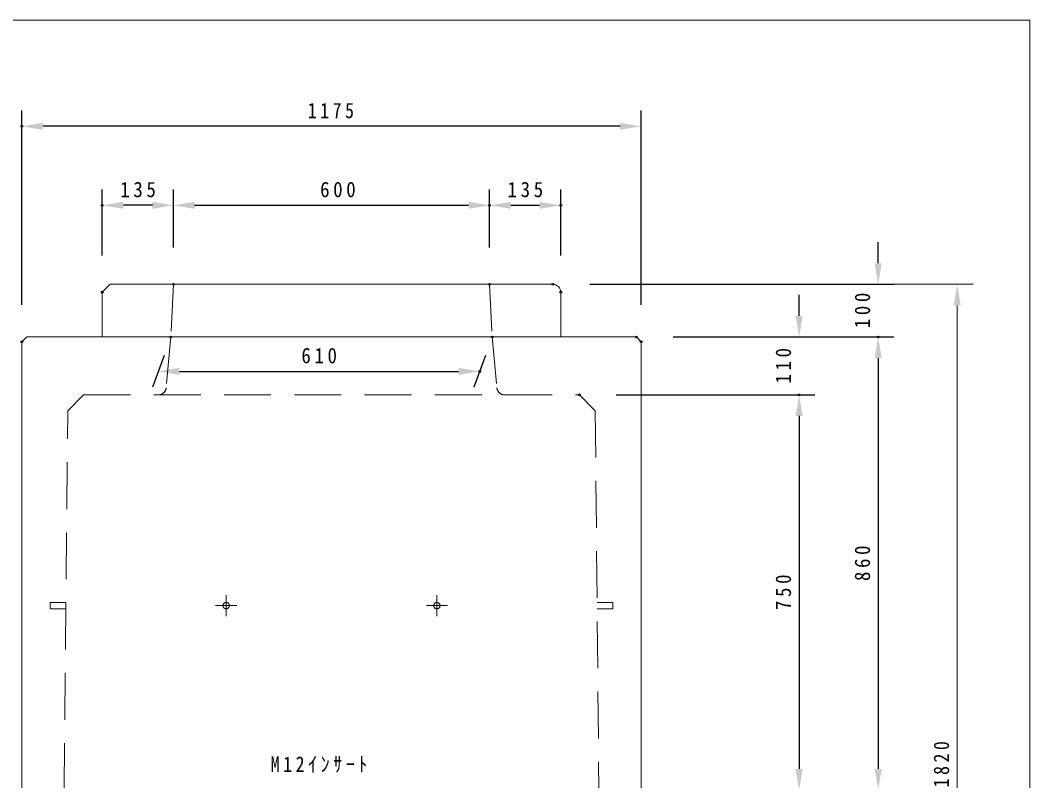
# Model space of a CAD drawing. Units: millimetres, scale not verified. Extents: x -4060 to 4060, y -2828 to 2828.
# Drawn here: x 2144 to 4060, y 1383 to 2828 of the extents above; entities that cross this region are included whole.
import ezdxf

# ---------------------------------------------------------------- set-up
doc = ezdxf.new("R2010")
doc.units = ezdxf.units.MM
doc.header["$LTSCALE"] = 7
doc.header["$PDMODE"] = 32
doc.header["$PDSIZE"] = 3.5
doc.linetypes.add('USER1', pattern=[19.05, 12.7, -6.35])
for name, color, linetype, lineweight in [('0-1_DASHED', 7, 'USER1', 18), ('0-3_LATER', 7, 'Continuous', 18), ('0-5_TXT', 7, 'Continuous', 18), ('0-7_LAYER', 7, 'Continuous', 18)]:
    doc.layers.add(name, color=color, linetype=linetype, lineweight=lineweight)
doc.layers.add('0-2_DIM', color=7, linetype='Continuous')
doc.layers.add('0-8_Defpoints', color=7, linetype='Continuous')
doc.styles.add('ＭＳ ゴシック', font='')
doc.styles.get('ＭＳ ゴシック').set_extended_font_data('MS Gothic')

# ---------------------------------------------------------------- blocks, each defined once
blk = doc.blocks.new('D100')
at = {"layer": '0-2_DIM'}
for p, q in [((6507.012, 5048.46), (6485.044, 4988.104)), ((7117.012, 5048.46), (7095.044, 4988.104)), ((6535.963, 5018.104), (7065.963, 5018.104))]:
    blk.add_line(p, q, dxfattribs=at)
for points in [[(6535.963, 5024.771), (6535.963, 5011.437), (6495.963, 5018.104)], [(7065.963, 5024.771), (7065.963, 5011.437), (7105.963, 5018.104)]]:
    blk.add_solid(points, dxfattribs=at)
at = {"layer": '0-8_Defpoints'}
for p in [(6519.751, 5083.46), (7129.751, 5083.46), (7105.963, 5018.104)]:
    blk.add_point(p, dxfattribs=at)
at = {"layer": '0-2_DIM', "insert": (6767.563, 5033.104), "char_height": 29.33, "attachment_point": 7, "style": 'ＭＳ ゴシック'}
blk.add_mtext('\\T1.38;\\W0.9;610', dxfattribs=at)
blk = doc.blocks.new('D101')
at = {"layer": '0-2_DIM'}
for p, q in [((6237.251, 5144.46), (6237.251, 5513.46)), ((7412.251, 5144.46), (7412.251, 5513.46)), ((7372.251, 5483.46), (6277.251, 5483.46))]:
    blk.add_line(p, q, dxfattribs=at)
for points in [[(6277.251, 5490.126), (6277.251, 5476.793), (6237.251, 5483.46)], [(7372.251, 5490.126), (7372.251, 5476.793), (7412.251, 5483.46)]]:
    blk.add_solid(points, dxfattribs=at)
at = {"layer": '0-8_Defpoints'}
for p in [(6237.251, 5483.46), (6237.251, 5074.46), (7412.251, 5074.46)]:
    blk.add_point(p, dxfattribs=at)
at = {"layer": '0-2_DIM', "insert": (6779.651, 5498.46), "char_height": 29.33, "attachment_point": 7, "style": 'ＭＳ ゴシック'}
blk.add_mtext('\\T1.39;\\W0.85;1175', dxfattribs=at)
blk = doc.blocks.new('D102')
at = {"layer": '0-2_DIM'}
for p, q in [((7862.251, 5223.46), (7862.251, 5263.46)), ((7314.751, 5183.46), (7892.251, 5183.46)), ((7473.251, 5083.46), (7892.251, 5083.46)), ((7862.251, 5043.46), (7862.251, 5003.46))]:
    blk.add_line(p, q, dxfattribs=at)
for points in [[(7855.584, 5223.46), (7868.918, 5223.46), (7862.251, 5183.46)], [(7855.584, 5043.46), (7868.918, 5043.46), (7862.251, 5083.46)]]:
    blk.add_solid(points, dxfattribs=at)
at = {"layer": '0-8_Defpoints'}
for p in [(7244.751, 5183.46), (7403.251, 5083.46), (7862.251, 5083.46)]:
    blk.add_point(p, dxfattribs=at)
at = {"layer": '0-2_DIM', "insert": (7847.251, 5100.06), "char_height": 29.33, "attachment_point": 7, "rotation": 90, "style": 'ＭＳ ゴシック'}
blk.add_mtext('\\T1.38;\\W0.9;100', dxfattribs=at)
blk = doc.blocks.new('D103')
at = {"layer": '0-2_DIM'}
for p, q in [((7473.251, 5083.46), (7892.251, 5083.46)), ((7862.251, 5043.46), (7862.251, 4263.46)), ((7482.251, 4223.46), (7892.251, 4223.46))]:
    blk.add_line(p, q, dxfattribs=at)
for points in [[(7855.584, 5043.46), (7868.918, 5043.46), (7862.251, 5083.46)], [(7855.584, 4263.46), (7868.918, 4263.46), (7862.251, 4223.46)]]:
    blk.add_solid(points, dxfattribs=at)
at = {"layer": '0-8_Defpoints'}
for p in [(7403.251, 5083.46), (7412.251, 4223.46), (7862.251, 4223.46)]:
    blk.add_point(p, dxfattribs=at)
at = {"layer": '0-2_DIM', "insert": (7847.251, 4620.06), "char_height": 29.33, "attachment_point": 7, "rotation": 90, "style": 'ＭＳ ゴシック'}
blk.add_mtext('\\T1.38;\\W0.9;860', dxfattribs=at)
blk = doc.blocks.new('D104')
at = {"layer": '0-2_DIM'}
for p, q in [((7712.251, 5123.46), (7712.251, 5163.46)), ((7473.251, 5083.46), (7742.251, 5083.46)), ((7365.251, 4973.46), (7742.251, 4973.46)), ((7712.251, 4933.46), (7712.251, 4893.46))]:
    blk.add_line(p, q, dxfattribs=at)
for points in [[(7705.584, 5123.46), (7718.918, 5123.46), (7712.251, 5083.46)], [(7705.584, 4933.46), (7718.918, 4933.46), (7712.251, 4973.46)]]:
    blk.add_solid(points, dxfattribs=at)
at = {"layer": '0-8_Defpoints'}
for p in [(7403.251, 5083.46), (7295.251, 4973.46), (7712.251, 4973.46)]:
    blk.add_point(p, dxfattribs=at)
at = {"layer": '0-2_DIM', "insert": (7697.251, 4995.06), "char_height": 29.33, "attachment_point": 7, "rotation": 90, "style": 'ＭＳ ゴシック'}
blk.add_mtext('\\T1.38;\\W0.9;110', dxfattribs=at)
blk = doc.blocks.new('D105')
at = {"layer": '0-2_DIM'}
for p, q in [((7365.251, 4973.46), (7742.251, 4973.46)), ((7712.251, 4933.46), (7712.251, 4263.46)), ((7482.251, 4223.46), (7742.251, 4223.46))]:
    blk.add_line(p, q, dxfattribs=at)
for points in [[(7705.584, 4933.46), (7718.918, 4933.46), (7712.251, 4973.46)], [(7705.584, 4263.46), (7718.918, 4263.46), (7712.251, 4223.46)]]:
    blk.add_solid(points, dxfattribs=at)
at = {"layer": '0-8_Defpoints'}
for p in [(7295.251, 4973.46), (7412.251, 4223.46), (7712.251, 4223.46)]:
    blk.add_point(p, dxfattribs=at)
at = {"layer": '0-2_DIM', "insert": (7697.251, 4565.06), "char_height": 29.33, "attachment_point": 7, "rotation": 90, "style": 'ＭＳ ゴシック'}
blk.add_mtext('\\T1.38;\\W0.9;750', dxfattribs=at)
blk = doc.blocks.new('D106')
at = {"layer": '0-2_DIM'}
for p, q in [((6389.751, 5238.46), (6389.751, 5363.46)), ((6524.751, 5253.46), (6524.751, 5363.46)), ((6484.751, 5333.46), (6429.751, 5333.46))]:
    blk.add_line(p, q, dxfattribs=at)
for points in [[(6429.751, 5340.126), (6429.751, 5326.793), (6389.751, 5333.46)], [(6484.751, 5340.126), (6484.751, 5326.793), (6524.751, 5333.46)]]:
    blk.add_solid(points, dxfattribs=at)
at = {"layer": '0-8_Defpoints'}
for p in [(6389.751, 5333.46), (6524.751, 5183.46), (6389.751, 5168.46)]:
    blk.add_point(p, dxfattribs=at)
at = {"layer": '0-2_DIM', "insert": (6423.851, 5348.46), "char_height": 29.33, "attachment_point": 7, "style": 'ＭＳ ゴシック'}
blk.add_mtext('\\T1.38;\\W0.9;135', dxfattribs=at)
blk = doc.blocks.new('D107')
at = {"layer": '0-2_DIM'}
for p, q in [((6524.751, 5253.46), (6524.751, 5363.46)), ((7124.751, 5253.46), (7124.751, 5363.46)), ((6564.751, 5333.46), (7084.751, 5333.46))]:
    blk.add_line(p, q, dxfattribs=at)
for points in [[(6564.751, 5340.126), (6564.751, 5326.793), (6524.751, 5333.46)], [(7084.751, 5340.126), (7084.751, 5326.793), (7124.751, 5333.46)]]:
    blk.add_solid(points, dxfattribs=at)
at = {"layer": '0-8_Defpoints'}
for p in [(7124.751, 5333.46), (6524.751, 5183.46), (7124.751, 5183.46)]:
    blk.add_point(p, dxfattribs=at)
at = {"layer": '0-2_DIM', "insert": (6803.106, 5348.46), "char_height": 29.33, "attachment_point": 7, "style": 'ＭＳ ゴシック'}
blk.add_mtext('\\T1.38;\\W0.9;600', dxfattribs=at)
blk = doc.blocks.new('D108')
at = {"layer": '0-2_DIM'}
for p, q in [((7124.751, 5253.46), (7124.751, 5363.46)), ((7259.751, 5238.46), (7259.751, 5363.46)), ((7164.751, 5333.46), (7219.751, 5333.46))]:
    blk.add_line(p, q, dxfattribs=at)
for points in [[(7164.751, 5340.126), (7164.751, 5326.793), (7124.751, 5333.46)], [(7219.751, 5340.126), (7219.751, 5326.793), (7259.751, 5333.46)]]:
    blk.add_solid(points, dxfattribs=at)
at = {"layer": '0-8_Defpoints'}
for p in [(7259.751, 5333.46), (7124.751, 5183.46), (7259.751, 5168.46)]:
    blk.add_point(p, dxfattribs=at)
at = {"layer": '0-2_DIM', "insert": (7158.851, 5348.46), "char_height": 29.33, "attachment_point": 7, "style": 'ＭＳ ゴシック'}
blk.add_mtext('\\T1.38;\\W0.9;135', dxfattribs=at)
blk = doc.blocks.new('D109')
at = {"layer": '0-5_TXT'}
for p, q in [((7314.751, 5183.46), (8042.251, 5183.46)), ((8012.251, 5143.46), (8012.251, 3403.46)), ((7473.251, 3363.46), (8042.251, 3363.46))]:
    blk.add_line(p, q, dxfattribs=at)
for points in [[(8005.584, 5143.46), (8018.918, 5143.46), (8012.251, 5183.46)], [(8005.584, 3403.46), (8018.918, 3403.46), (8012.251, 3363.46)]]:
    blk.add_solid(points, dxfattribs=at)
at = {"layer": '0-8_Defpoints'}
for p in [(7244.751, 5183.46), (7403.251, 3363.46), (8012.251, 3363.46)]:
    blk.add_point(p, dxfattribs=at)
at = {"layer": '0-5_TXT', "insert": (7997.247, 4228.36), "char_height": 29.33, "attachment_point": 7, "rotation": 90, "style": 'ＭＳ ゴシック'}
blk.add_mtext('\\T1.39;\\W0.85;1820', dxfattribs=at)

msp = doc.modelspace()

# ---------------------------------------------------------------- linework, layer by layer
at = {"layer": '0-1_DASHED'}
for p, q in [((2434.85, 2325.96), (2429.85, 2225.96)), ((3034.85, 2325.96), (3039.85, 2225.96)), ((2429.85, 2225.96), (2421.09, 2129.602)), ((3039.85, 2225.96), (3048.61, 2129.602)), ((2264.35, 2115.96), (2234.35, 2085.96)), ((2264.35, 2115.96), (3205.35, 2115.96)), ((3205.35, 2115.96), (3235.35, 2085.96)), ((2227.35, 1365.96), (2234.35, 2085.96)), ((3235.35, 2085.96), (3242.35, 1365.96)), ((2534.85, 1695.96), (2534.85, 1735.96)), ((2934.85, 1695.96), (2934.85, 1735.96)), ((2514.85, 1715.96), (2554.85, 1715.96)), ((2914.85, 1715.96), (2954.85, 1715.96)), ((3238.894, 1721.96), (3268.894, 1721.96))]:
    msp.add_line(p, q, dxfattribs=at)
for points in [[(2230.806, 1721.96), (2200.806, 1721.96), (2200.806, 1709.96), (2230.806, 1709.96)], [(3268.894, 1721.96), (3268.894, 1709.96), (3238.894, 1709.96)]]:
    msp.add_lwpolyline(points, dxfattribs=at)
for centre in [(2534.85, 1715.96), (2934.85, 1715.96)]:
    msp.add_circle(centre, 6, dxfattribs=at)
for centre, start, end in [((2406.152, 2130.96), 270, 354.80557), ((3063.548, 2130.96), 185.19443, 270)]:
    msp.add_arc(centre, 15, start, end, dxfattribs=at)
at = {"layer": '0-3_LATER'}
msp.add_line((2314.85, 2325.96), (3154.85, 2325.96), dxfattribs=at)
msp.add_lwpolyline([(3169.85, 2310.96), (3169.85, 2225.96), (2299.85, 2225.96), (2299.85, 2310.96), (2314.85, 2325.96)], dxfattribs=at)
msp.add_arc((3154.85, 2310.96), 15, 0, 90, dxfattribs=at)
at = {"layer": '0-7_LAYER'}
for points in [[(-4059.901, -2827.5), (-4059.901, 2827.5), (4060.099, 2827.5), (4060.099, -2827.5)], [(4060.099, -2827.5), (-4059.901, -2827.5), (-4059.901, 2827.5), (4060.099, 2827.5)], [(2147.35, 1365.96), (2147.35, 2216.96), (2156.35, 2225.96), (3313.35, 2225.96), (3322.35, 2216.96), (3322.35, 1365.96)]]:
    msp.add_lwpolyline(points, close=True, dxfattribs=at)

# ---------------------------------------------------------------- block references
at = {"layer": '0-2_DIM'}
for name in ['D101', 'D106', 'D107', 'D108', 'D102', 'D104', 'D100', 'D103', 'D105']:
    msp.add_blockref(name, (-4089.901, -2857.5), dxfattribs=at)
at = {"layer": '0-5_TXT'}
msp.add_blockref('D109', (-4089.901, -2857.5), dxfattribs=at)

# ---------------------------------------------------------------- texts
at = {"layer": '0-5_TXT', "insert": (2619.281, 1398.786), "char_height": 29.33, "attachment_point": 7, "style": 'ＭＳ ゴシック'}
msp.add_mtext('\\T1.4;\\W0.85;M12ｲﾝｻｰﾄ', dxfattribs=at)

doc.saveas('drawing.dxf')
